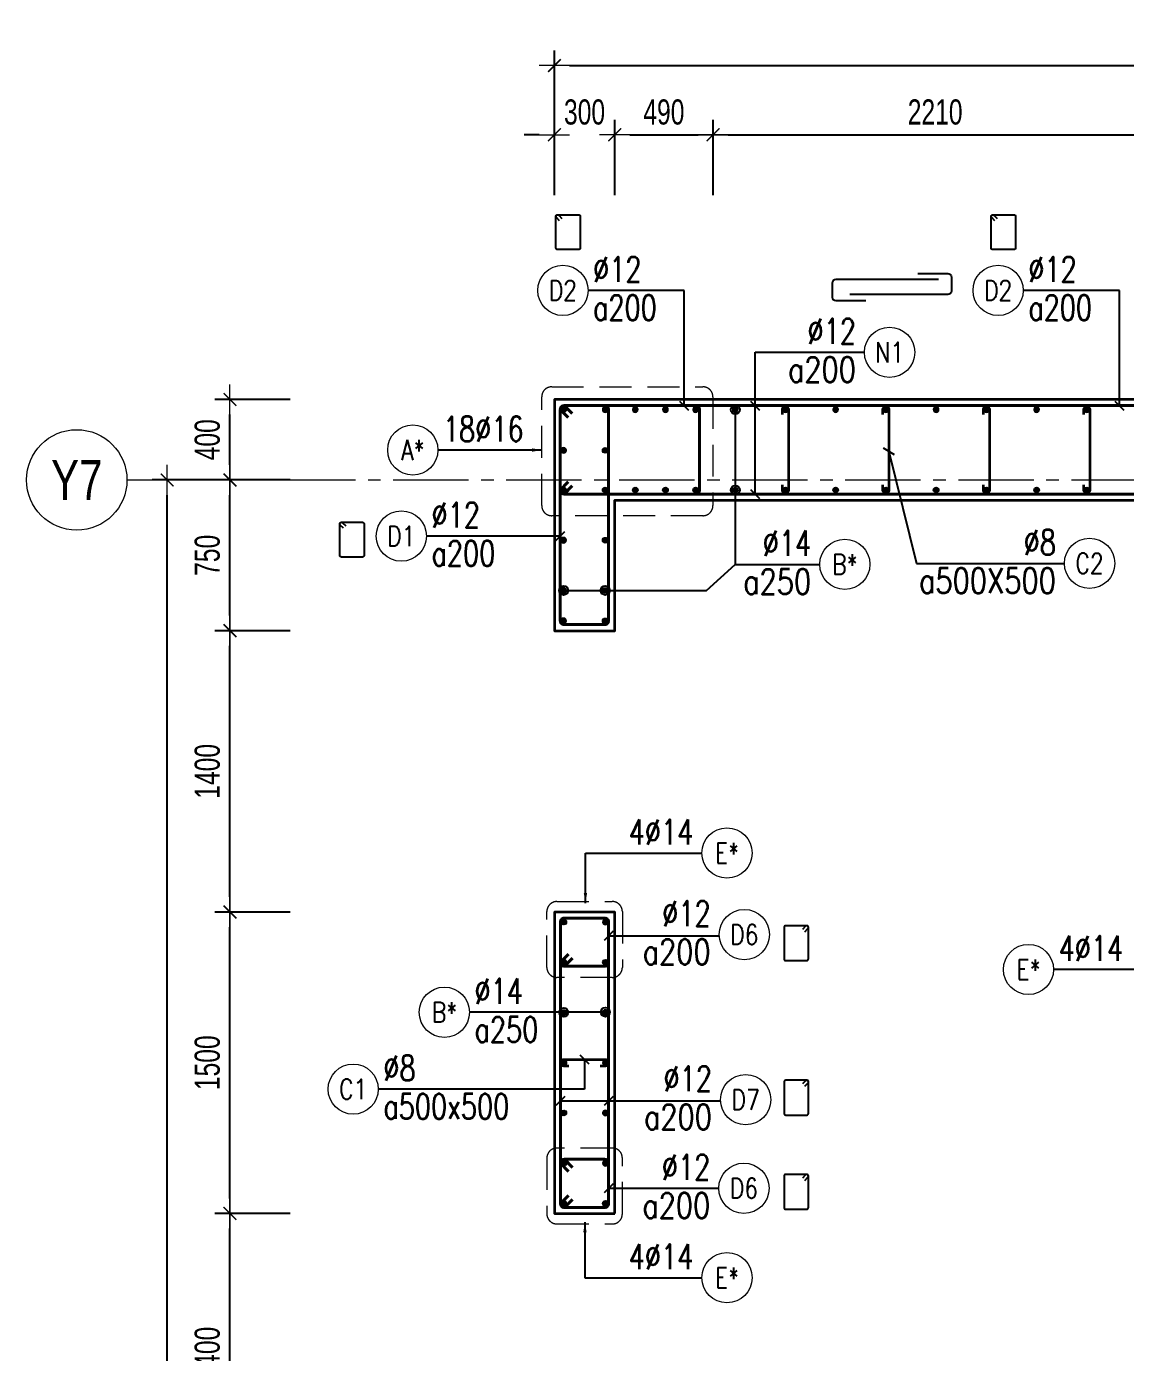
# Model space of a CAD drawing. Header units: millimetres. Extents: x 988833 to 1318015, y -9365 to 47591.
# Drawn here: x 1199969 to 1205439, y 8144 to 14742 of the extents above; entities that cross this region are included whole.
import ezdxf
from ezdxf.enums import TextEntityAlignment as Align

# ---------------------------------------------------------------- set-up
doc = ezdxf.new("R2010")
doc.units = ezdxf.units.MM
doc.header["$MEASUREMENT"] = 0
doc.linetypes.add('HIDDEN2', pattern=[4.7625, 3.175, -1.5875])
doc.linetypes.add('OF_Grid_1$0$CENTER2', pattern=[1.125, 0.75, -0.125, 0.125, -0.125])
doc.layers.get('0').update_dxf_attribs({"lineweight": 20})
doc.layers.get('Defpoints').update_dxf_attribs({"color": 151, "lineweight": 9})
for name, color, linetype, lineweight in [('KC-LEADER', 153, 'Continuous', 18), ('KC-THEP', 6, 'Continuous', 40), ('NDC_S_DIM', 1, 'Continuous', 15), ('NDC_S_HIDDEN', 8, 'HIDDEN2', 13), ('NDC_S_LEADER', 1, 'Continuous', 15), ('NDC_S_REBAR', 4, 'Continuous', 35), ('NDC_S_STIRRUP', 4, 'Continuous', 40), ('NDC_S_VN TEXT', 7, 'Continuous', 20), ('NDC_S_WALL', 6, 'Continuous', 35), ('OF_Grid_1$0$NDC_S_AXIS', 5, 'OF_Grid_1$0$CENTER2', 13), ('OF_Grid_1$0$NDC_S_SYMBOL', 1, 'Continuous', 15), ('OF_Grid_1$0$NDC_S_TEXT SYMBOL', 7, 'Continuous', 20)]:
    doc.layers.add(name, color=color, linetype=linetype, lineweight=lineweight)
doc.layers.add('Ligature', color=1, linetype='Continuous')
doc.styles.add('NDC_ARIAL', font='arial.ttf', dxfattribs={"width": 0.85})
doc.styles.add('NDC_DIM', font='', dxfattribs={"width": 0.75})
doc.styles.add('NDC_EN TXT', font='romans.shx', dxfattribs={"width": 0.8})
doc.styles.add('OF_Grid_1$0$NDC_ANNO', font='', dxfattribs={"width": 0.8})
doc.styles.get('NDC_DIM').set_extended_font_data('Dotum')
doc.styles.get('OF_Grid_1$0$NDC_ANNO').set_extended_font_data('Dotum')
doc.dimstyles.new('NDC_1-50', dxfattribs={"dimscale": 50, "dimtxt": 2.5, "dimasz": 1, "dimexe": 1.5, "dimexo": 0, "dimgap": 0.8, "dimtad": 1, "dimdec": 0, "dimdsep": 46, "dimtxsty": 'NDC_ARIAL', "dimblk": 'DIMMARK', "dimcen": 49999.938995, "dimdle": 1.5, "dimclrd": 1, "dimclre": 1, "dimclrt": 3, "dimadec": 0, "dimazin": 0, "dimtfac": 1, "dimtdec": 0, "dimtix": 1, "dimtmove": 2, "dimatfit": 3, "dimfxl": 1, "dimarcsym": 0})
doc.dimstyles.new('NDC_dim_30', dxfattribs={"dimscale": 30, "dimtxt": 2.5, "dimasz": 1.5, "dimexe": 1.5, "dimexo": 2.5, "dimgap": 1, "dimtad": 1, "dimdec": 0, "dimzin": 0, "dimdsep": 46, "dimtxsty": 'NDC_DIM', "dimblk": 'DIMMARK', "dimcen": 0.09, "dimdle": 1.2, "dimclrd": 1, "dimclre": 1, "dimclrt": 3, "dimadec": 0, "dimazin": 0, "dimtfac": 1, "dimtdec": 0, "dimtix": 1, "dimtofl": 0, "dimtmove": 0, "dimatfit": 3, "dimfxl": 6, "dimfxlon": 1, "dimtolj": 1, "dimtzin": 0, "dimarcsym": 0})
doc.dimstyles.new('NDC_dim_50', dxfattribs={"dimscale": 50, "dimtxt": 2.5, "dimasz": 1.5, "dimexe": 1.5, "dimexo": 2.5, "dimgap": 1, "dimtad": 1, "dimdec": 0, "dimzin": 0, "dimdsep": 46, "dimtxsty": 'NDC_DIM', "dimblk": 'DIMMARK', "dimcen": 0.09, "dimdle": 1.2, "dimclrd": 1, "dimclre": 1, "dimclrt": 3, "dimadec": 0, "dimazin": 0, "dimtfac": 1, "dimtdec": 0, "dimtix": 1, "dimtofl": 0, "dimtmove": 0, "dimatfit": 3, "dimfxl": 6, "dimfxlon": 1, "dimtolj": 1, "dimtzin": 0, "dimarcsym": 0})

# ---------------------------------------------------------------- blocks, each defined once
blk = doc.blocks.new('THEP')
at = {"layer": 'KC-LEADER', "color": 6}
blk.add_circle((0, 0), 14, dxfattribs=at)
at = {"layer": 'KC-THEP'}
for p, q in [((-14, 0), (14, 0)), ((9.9, 9.9), (-9.9, -9.9)), ((-9.9, 9.9), (9.9, -9.9)), ((0, 14), (0, -14))]:
    blk.add_line(p, q, dxfattribs=at)
blk = doc.blocks.new('DIMMARK')
at = {"layer": 'NDC_S_DIM', "color": 1}
blk.add_line((-1.5, 0), (1, 0), dxfattribs=at)
at = {"layer": 'NDC_S_DIM', "color": 2, "const_width": 0.1}
blk.add_lwpolyline([(-0.424, -0.424), (0.424, 0.424)], dxfattribs=at)
blk = doc.blocks.new('*U11')
blk.add_circle((-2.5, 0), 2.5)
at = {"layer": 'NDC_S_VN TEXT', "color": 3, "style": 'NDC_EN TXT', "width": 0.75}
for tag, p in [('DK1', (0.5, 0.85)), ('KC1', (0.5, -2.97))]:
    blk.add_attdef(tag, p, '', height=2.5, dxfattribs=at)
at = {"layer": 'NDC_S_VN TEXT', "color": 7, "style": 'NDC_EN TXT', "width": 0.8}
blk.add_attdef('SH2', text='', height=2, dxfattribs=at).set_placement((-2.5, 0), align=Align.MIDDLE)
blk = doc.blocks.new('*U13')
blk.add_circle((-2.5, 0), 2.5)
at = {"layer": 'NDC_S_VN TEXT', "color": 3, "style": 'NDC_EN TXT', "width": 0.75}
blk.add_attdef('DK1', (0.5, 0.85), '', height=2.5, dxfattribs=at)
at = {"layer": 'NDC_S_VN TEXT', "color": 7, "style": 'NDC_EN TXT', "width": 0.8}
blk.add_attdef('SH2', text='', height=2, dxfattribs=at).set_placement((-2.5, 0), align=Align.MIDDLE)
blk = doc.blocks.new('*U10')
blk.add_circle((2.5, 0), 2.5)
at = {"layer": 'NDC_S_VN TEXT', "color": 3, "style": 'NDC_EN TXT'}
for tag, width, p in [('DK2', 0.75, (-0.85, 0.85)), ('KC2', 0.8, (-0.85, -2.97))]:
    blk.add_attdef(tag, text='', height=2.5, dxfattribs=dict(at, width=width)).set_placement(p, align=Align.RIGHT)
at = {"layer": 'NDC_S_VN TEXT', "color": 7, "style": 'NDC_EN TXT', "width": 0.8}
blk.add_attdef('SH3', text='', height=2, dxfattribs=at).set_placement((2.5, 0), align=Align.MIDDLE)
blk = doc.blocks.new('*U9')
blk.add_circle((2.5, 0), 2.5)
at = {"layer": 'NDC_S_VN TEXT', "color": 3, "style": 'NDC_EN TXT', "width": 0.75}
blk.add_attdef('DK2', text='', height=2.5, dxfattribs=at).set_placement((-0.85, 0.85), align=Align.RIGHT)
at = {"layer": 'NDC_S_VN TEXT', "color": 7, "style": 'NDC_EN TXT', "width": 0.8}
blk.add_attdef('SH3', text='', height=2, dxfattribs=at).set_placement((2.5, 0), align=Align.MIDDLE)
blk = doc.blocks.new('*D1301')
at = {"layer": 'Defpoints', "color": 0, "ltscale": 200, "transparency": 16777216}
for p in [(1202896.5, 14203.4), (1202596.5, 12885.6), (1202896.5, 12385.6)]:
    blk.add_point(p, dxfattribs=at)
at = {"layer": 'NDC_S_DIM', "color": 1, "lineweight": -2, "ltscale": 200, "transparency": 16777216}
for p, q in [((1202596.5, 13903.4), (1202596.5, 14278.4)), ((1202896.5, 13903.4), (1202896.5, 14278.4)), ((1202521.5, 14203.4), (1202446.5, 14203.4)), ((1202971.5, 14203.4), (1203046.5, 14203.4))]:
    blk.add_line(p, q, dxfattribs=at)
at = {"layer": 'NDC_S_DIM', "color": 1, "lineweight": -2, "ltscale": 200, "transparency": 16777216, "xscale": 75, "yscale": 75, "zscale": 75}
blk.add_blockref('DIMMARK', (1202596.5, 14203.4), dxfattribs=at)
at = {"layer": 'NDC_S_DIM', "color": 1, "lineweight": -2, "ltscale": 200, "transparency": 16777216, "xscale": 75, "yscale": 75, "zscale": 75, "rotation": 180}
blk.add_blockref('DIMMARK', (1202896.5, 14203.4), dxfattribs=at)
at = {"layer": 'NDC_S_DIM', "color": 3, "ltscale": 200, "transparency": 16777216, "insert": (1202746.5, 14315.9), "char_height": 125, "attachment_point": 5, "style": 'NDC_DIM'}
blk.add_mtext('\\A1;300', dxfattribs=at)
blk = doc.blocks.new('*D1302')
at = {"layer": 'Defpoints', "color": 0, "ltscale": 200, "transparency": 16777216}
for p in [(1203386.3, 14203.4), (1202896.5, 12385.6), (1203386.3, 12199.5)]:
    blk.add_point(p, dxfattribs=at)
at = {"layer": 'NDC_S_DIM', "color": 1, "lineweight": -2, "ltscale": 200, "transparency": 16777216}
for p, q in [((1202896.5, 13903.4), (1202896.5, 14278.4)), ((1203386.3, 13903.4), (1203386.3, 14278.4)), ((1202971.5, 14203.4), (1203311.3, 14203.4))]:
    blk.add_line(p, q, dxfattribs=at)
at = {"layer": 'NDC_S_DIM', "color": 1, "lineweight": -2, "ltscale": 200, "transparency": 16777216, "xscale": 75, "yscale": 75, "zscale": 75, "rotation": 180}
blk.add_blockref('DIMMARK', (1202896.5, 14203.4), dxfattribs=at)
at = {"layer": 'NDC_S_DIM', "color": 1, "lineweight": -2, "ltscale": 200, "transparency": 16777216, "xscale": 75, "yscale": 75, "zscale": 75}
blk.add_blockref('DIMMARK', (1203386.3, 14203.4), dxfattribs=at)
at = {"layer": 'NDC_S_DIM', "color": 3, "ltscale": 200, "transparency": 16777216, "insert": (1203141.4, 14315.9), "char_height": 125, "attachment_point": 5, "style": 'NDC_DIM'}
blk.add_mtext('\\A1;490', dxfattribs=at)
blk = doc.blocks.new('*D1303')
at = {"layer": 'Defpoints', "color": 0, "ltscale": 200, "transparency": 16777216}
for p in [(1205596.5, 14203.4), (1205596.5, 12385.6), (1203386.3, 12199.5)]:
    blk.add_point(p, dxfattribs=at)
at = {"layer": 'NDC_S_DIM', "color": 1, "lineweight": -2, "ltscale": 200, "transparency": 16777216}
for p, q in [((1203386.3, 13903.4), (1203386.3, 14278.4)), ((1205596.5, 13903.4), (1205596.5, 14278.4)), ((1203461.3, 14203.4), (1205521.5, 14203.4))]:
    blk.add_line(p, q, dxfattribs=at)
at = {"layer": 'NDC_S_DIM', "color": 1, "lineweight": -2, "ltscale": 200, "transparency": 16777216, "xscale": 75, "yscale": 75, "zscale": 75, "rotation": 180}
blk.add_blockref('DIMMARK', (1203386.3, 14203.4), dxfattribs=at)
at = {"layer": 'NDC_S_DIM', "color": 1, "lineweight": -2, "ltscale": 200, "transparency": 16777216, "xscale": 75, "yscale": 75, "zscale": 75}
blk.add_blockref('DIMMARK', (1205596.5, 14203.4), dxfattribs=at)
at = {"layer": 'NDC_S_DIM', "color": 3, "ltscale": 200, "transparency": 16777216, "insert": (1204491.4, 14315.9), "char_height": 125, "attachment_point": 5, "style": 'NDC_DIM'}
blk.add_mtext('\\A1;2210', dxfattribs=at)
blk = doc.blocks.new('*D1313')
at = {"layer": 'Defpoints', "color": 0, "ltscale": 200, "transparency": 16777216}
for p in [(1209696.3, 14547.4), (1209696.3, 13839.7), (1202596.5, 13744.4)]:
    blk.add_point(p, dxfattribs=at)
at = {"layer": 'NDC_S_DIM', "color": 1, "lineweight": -2, "ltscale": 200, "transparency": 16777216}
for p, q in [((1202596.5, 14247.4), (1202596.5, 14622.4)), ((1209696.3, 14247.4), (1209696.3, 14622.4)), ((1202671.5, 14547.4), (1209621.3, 14547.4))]:
    blk.add_line(p, q, dxfattribs=at)
at = {"layer": 'NDC_S_DIM', "color": 1, "lineweight": -2, "ltscale": 200, "transparency": 16777216, "xscale": 75, "yscale": 75, "zscale": 75, "rotation": 180}
blk.add_blockref('DIMMARK', (1202596.5, 14547.4), dxfattribs=at)
at = {"layer": 'NDC_S_DIM', "color": 1, "lineweight": -2, "ltscale": 200, "transparency": 16777216, "xscale": 75, "yscale": 75, "zscale": 75}
blk.add_blockref('DIMMARK', (1209696.3, 14547.4), dxfattribs=at)
at = {"layer": 'NDC_S_DIM', "color": 3, "ltscale": 200, "transparency": 16777216, "insert": (1206146.4, 14659.9), "char_height": 125, "attachment_point": 5, "style": 'NDC_DIM'}
blk.add_mtext('\\A1;7100', dxfattribs=at)
blk = doc.blocks.new('*U55')
at = {"layer": 'OF_Grid_1$0$NDC_S_SYMBOL'}
blk.add_line((5, 0), (9, 0), dxfattribs=at)
blk.add_circle((0, 0), 5, dxfattribs=at)
at = {"layer": 'OF_Grid_1$0$NDC_S_TEXT SYMBOL', "color": 7, "style": 'OF_Grid_1$0$NDC_ANNO', "width": 0.8}
blk.add_attdef('GRID', text='', height=4, rotation=270, dxfattribs=at).set_placement((0, 0), align=Align.MIDDLE)
blk = doc.blocks.new('*D1314')
at = {"layer": 'Defpoints', "color": 0, "ltscale": 200, "transparency": 16777216}
for p in [(1200981.9, 12885.6), (1202596.5, 12885.6), (1202896.5, 12485.6)]:
    blk.add_point(p, dxfattribs=at)
at = {"layer": 'NDC_S_DIM', "color": 1, "lineweight": -2, "ltscale": 200, "transparency": 16777216}
for p, q in [((1201281.9, 12885.6), (1200906.9, 12885.6)), ((1200981.9, 12560.6), (1200981.9, 12810.6)), ((1201281.9, 12485.6), (1200906.9, 12485.6))]:
    blk.add_line(p, q, dxfattribs=at)
at = {"layer": 'NDC_S_DIM', "color": 1, "lineweight": -2, "ltscale": 200, "transparency": 16777216, "xscale": 75, "yscale": 75, "zscale": 75}
for p, rotation in [((1200981.9, 12885.6), 90), ((1200981.9, 12485.6), 270)]:
    blk.add_blockref('DIMMARK', p, dxfattribs=dict(at, rotation=rotation))
at = {"layer": 'NDC_S_DIM', "color": 3, "ltscale": 200, "transparency": 16777216, "insert": (1200869.3, 12685.6), "char_height": 125, "attachment_point": 5, "rotation": 90, "style": 'NDC_DIM'}
blk.add_mtext('\\A1;400', dxfattribs=at)
blk = doc.blocks.new('*D1316')
at = {"layer": 'Defpoints', "color": 0, "ltscale": 200, "transparency": 16777216}
for p in [(1200669.3, 12485.6), (1202710.4, 12485.6), (1202710.5, 885.9)]:
    blk.add_point(p, dxfattribs=at)
at = {"layer": 'NDC_S_DIM', "color": 1, "lineweight": -2, "ltscale": 200, "transparency": 16777216}
for p, q in [((1200969.3, 12485.6), (1200594.3, 12485.6)), ((1200669.3, 960.9), (1200669.3, 12410.6)), ((1200969.3, 885.9), (1200594.3, 885.9))]:
    blk.add_line(p, q, dxfattribs=at)
at = {"layer": 'NDC_S_DIM', "color": 1, "lineweight": -2, "ltscale": 200, "transparency": 16777216, "xscale": 75, "yscale": 75, "zscale": 75}
for p, rotation in [((1200669.3, 12485.6), 90), ((1200669.3, 885.9), 270)]:
    blk.add_blockref('DIMMARK', p, dxfattribs=dict(at, rotation=rotation))
at = {"layer": 'NDC_S_DIM', "color": 3, "ltscale": 200, "transparency": 16777216, "insert": (1200556.7, 6685.7), "char_height": 125, "attachment_point": 5, "rotation": 90, "style": 'NDC_DIM'}
blk.add_mtext('\\A1;11600', dxfattribs=at)
blk = doc.blocks.new('*D1339')
at = {"layer": 'Defpoints', "color": 0, "ltscale": 200, "transparency": 16777216}
for p in [(1200981.9, 8835.6), (1202746.5, 8835.6), (1202746.5, 7435.6)]:
    blk.add_point(p, dxfattribs=at)
at = {"layer": 'NDC_S_DIM', "color": 1, "lineweight": -2, "ltscale": 200, "transparency": 16777216}
for p, q in [((1201281.9, 8835.6), (1200906.9, 8835.6)), ((1200981.9, 7510.6), (1200981.9, 8760.6)), ((1201281.9, 7435.6), (1200906.9, 7435.6))]:
    blk.add_line(p, q, dxfattribs=at)
at = {"layer": 'NDC_S_DIM', "color": 1, "lineweight": -2, "ltscale": 200, "transparency": 16777216, "xscale": 75, "yscale": 75, "zscale": 75}
for p, rotation in [((1200981.9, 8835.6), 90), ((1200981.9, 7435.6), 270)]:
    blk.add_blockref('DIMMARK', p, dxfattribs=dict(at, rotation=rotation))
at = {"layer": 'NDC_S_DIM', "color": 3, "ltscale": 200, "transparency": 16777216, "insert": (1200869.3, 8135.6), "char_height": 125, "attachment_point": 5, "rotation": 90, "style": 'NDC_DIM'}
blk.add_mtext('\\A1;1400', dxfattribs=at)
blk = doc.blocks.new('*D1340')
at = {"layer": 'Defpoints', "color": 0, "ltscale": 200, "transparency": 16777216}
for p in [(1200981.9, 10335.6), (1202746.5, 10335.6), (1202746.5, 8835.6)]:
    blk.add_point(p, dxfattribs=at)
at = {"layer": 'NDC_S_DIM', "color": 1, "lineweight": -2, "ltscale": 200, "transparency": 16777216}
for p, q in [((1201281.9, 10335.6), (1200906.9, 10335.6)), ((1200981.9, 8910.6), (1200981.9, 10260.6)), ((1201281.9, 8835.6), (1200906.9, 8835.6))]:
    blk.add_line(p, q, dxfattribs=at)
at = {"layer": 'NDC_S_DIM', "color": 1, "lineweight": -2, "ltscale": 200, "transparency": 16777216, "xscale": 75, "yscale": 75, "zscale": 75}
for p, rotation in [((1200981.9, 10335.6), 90), ((1200981.9, 8835.6), 270)]:
    blk.add_blockref('DIMMARK', p, dxfattribs=dict(at, rotation=rotation))
at = {"layer": 'NDC_S_DIM', "color": 3, "ltscale": 200, "transparency": 16777216, "insert": (1200869.3, 9585.6), "char_height": 125, "attachment_point": 5, "rotation": 90, "style": 'NDC_DIM'}
blk.add_mtext('\\A1;1500', dxfattribs=at)
blk = doc.blocks.new('*D1341')
at = {"layer": 'Defpoints', "color": 0, "ltscale": 200, "transparency": 16777216}
for p in [(1200981.9, 11735.6), (1202746.5, 11735.6), (1202746.5, 10335.6)]:
    blk.add_point(p, dxfattribs=at)
at = {"layer": 'NDC_S_DIM', "color": 1, "lineweight": -2, "ltscale": 200, "transparency": 16777216}
for p, q in [((1201281.9, 11735.6), (1200906.9, 11735.6)), ((1200981.9, 10410.6), (1200981.9, 11660.6)), ((1201281.9, 10335.6), (1200906.9, 10335.6))]:
    blk.add_line(p, q, dxfattribs=at)
at = {"layer": 'NDC_S_DIM', "color": 1, "lineweight": -2, "ltscale": 200, "transparency": 16777216, "xscale": 75, "yscale": 75, "zscale": 75}
for p, rotation in [((1200981.9, 11735.6), 90), ((1200981.9, 10335.6), 270)]:
    blk.add_blockref('DIMMARK', p, dxfattribs=dict(at, rotation=rotation))
at = {"layer": 'NDC_S_DIM', "color": 3, "ltscale": 200, "transparency": 16777216, "insert": (1200869.3, 11035.6), "char_height": 125, "attachment_point": 5, "rotation": 90, "style": 'NDC_DIM'}
blk.add_mtext('\\A1;1400', dxfattribs=at)
blk = doc.blocks.new('*D1342')
at = {"layer": 'Defpoints', "color": 0, "ltscale": 200, "transparency": 16777216}
for p in [(1200981.9, 12485.6), (1202710.4, 12485.6), (1202746.5, 11735.6)]:
    blk.add_point(p, dxfattribs=at)
at = {"layer": 'NDC_S_DIM', "color": 1, "lineweight": -2, "ltscale": 200, "transparency": 16777216}
for p, q in [((1201281.9, 12485.6), (1200906.9, 12485.6)), ((1200981.9, 11810.6), (1200981.9, 12410.6)), ((1201281.9, 11735.6), (1200906.9, 11735.6))]:
    blk.add_line(p, q, dxfattribs=at)
at = {"layer": 'NDC_S_DIM', "color": 1, "lineweight": -2, "ltscale": 200, "transparency": 16777216, "xscale": 75, "yscale": 75, "zscale": 75}
for p, rotation in [((1200981.9, 12485.6), 90), ((1200981.9, 11735.6), 270)]:
    blk.add_blockref('DIMMARK', p, dxfattribs=dict(at, rotation=rotation))
at = {"layer": 'NDC_S_DIM', "color": 3, "ltscale": 200, "transparency": 16777216, "insert": (1200869.3, 12110.6), "char_height": 125, "attachment_point": 5, "rotation": 90, "style": 'NDC_DIM'}
blk.add_mtext('\\A1;750', dxfattribs=at)

msp = doc.modelspace()

# ---------------------------------------------------------------- linework, layer by layer
at = {"layer": 'Ligature'}
for points in [[(1202622.5, 13775.5), (1202606.5, 13791.4, -0.668179), (1202612.3, 13805.4), (1202716.9, 13805.4, -0.414214), (1202725.1, 13797.2), (1202725.1, 13640.1, -0.414214), (1202716.9, 13631.9), (1202612.3, 13631.9, -0.414214), (1202604.1, 13640.1), (1202604.1, 13797.2, -0.668179), (1202618.1, 13803), (1202634, 13787)], [(1204788.6, 13775.5), (1204772.7, 13791.4, -0.668179), (1204778.4, 13805.4), (1204883.1, 13805.4, -0.414214), (1204891.2, 13797.2), (1204891.2, 13640.1, -0.414214), (1204883.1, 13631.9), (1204778.4, 13631.9, -0.414214), (1204770.3, 13640.1), (1204770.3, 13797.2, -0.668179), (1204784.2, 13803), (1204800.2, 13787)], [(1201546.8, 12245.4), (1201530.9, 12261.4, -0.668179), (1201536.6, 12275.3), (1201641.3, 12275.3, -0.414214), (1201649.4, 12267.1), (1201649.4, 12110, -0.414214), (1201641.3, 12101.9), (1201536.6, 12101.9, -0.414214), (1201528.5, 12110), (1201528.5, 12267.1, -0.668179), (1201542.4, 12272.9), (1201558.4, 12257)], [(1203842.5, 10237.8), (1203858.5, 10253.8, 0.668179), (1203852.7, 10267.7), (1203748.1, 10267.7, 0.414214), (1203739.9, 10259.6), (1203739.9, 10102.4, 0.414214), (1203748.1, 10094.3), (1203852.7, 10094.3, 0.414214), (1203860.9, 10102.4), (1203860.9, 10259.6, 0.668179), (1203847, 10265.3), (1203831, 10249.4)], [(1203842.5, 9468.7), (1203858.5, 9484.6, 0.668179), (1203852.7, 9498.6), (1203748.1, 9498.6, 0.414214), (1203739.9, 9490.4), (1203739.9, 9333.3, 0.414214), (1203748.1, 9325.1), (1203852.7, 9325.1, 0.414214), (1203860.9, 9333.3), (1203860.9, 9490.4, 0.668179), (1203846.9, 9496.2), (1203831, 9480.2)], [(1203842.5, 9000.1), (1203858.5, 9016.1, 0.668179), (1203852.7, 9030), (1203748.1, 9030, 0.414214), (1203739.9, 9021.8), (1203739.9, 8864.7, 0.414214), (1203748.1, 8856.6), (1203852.7, 8856.6, 0.414214), (1203860.9, 8864.7), (1203860.9, 9021.8, 0.668179), (1203846.9, 9027.6), (1203831, 9011.6)]]:
    msp.add_lwpolyline(points, format="xyb", dxfattribs=at)
at = {"layer": 'Ligature', "elevation": 0}
for points in [[(1204508.3, 13482.5), (1203996.6, 13482.5, 0.414214), (1203979, 13464.9), (1203979, 13395.7, 0.414214), (1203996.6, 13378.1), (1204146.8, 13378.1)], [(1204404.7, 13512.5), (1204554.9, 13512.5, -0.414214), (1204572.5, 13494.9), (1204572.5, 13425.8, -0.414214), (1204554.9, 13408.2), (1204066.7, 13408.2)]]:
    msp.add_lwpolyline(points, format="xyb", dxfattribs=at)
at = {"layer": 'NDC_S_HIDDEN', "ltscale": 50}
for points in [[(1202583.3, 12949), (1203335.5, 12949, -0.414214), (1203385.5, 12899), (1203385.5, 12357.7, -0.414214), (1203335.5, 12307.7), (1202583.3, 12307.7, -0.414214), (1202533.3, 12357.7), (1202533.3, 12899, -0.414214)], [(1202608.9, 10387.7), (1202884.7, 10387.7, -0.414214), (1202934.7, 10337.7), (1202934.7, 10060.1, -0.414214), (1202884.7, 10010.1), (1202608.9, 10010.1, -0.414214), (1202558.9, 10060.1), (1202558.9, 10337.7, -0.414214)], [(1202608.9, 8783.5), (1202884.7, 8783.5, 0.414214), (1202934.7, 8833.5), (1202934.7, 9111.1, 0.414214), (1202884.7, 9161.1), (1202608.9, 9161.1, 0.414214), (1202558.9, 9111.1), (1202558.9, 8833.5, 0.414214)]]:
    msp.add_lwpolyline(points, format="xyb", close=True, dxfattribs=at)
at = {"layer": 'NDC_S_REBAR'}
for points in [[(1203731.3, 12810.6), (1203731.3, 12835.6, -1), (1203761.3, 12835.6), (1203761.3, 12435.6, -1), (1203731.3, 12435.6), (1203731.3, 12460.6)], [(1204231.3, 12810.6), (1204231.3, 12835.6, -1), (1204261.3, 12835.6), (1204261.3, 12435.6, -1), (1204231.3, 12435.6), (1204231.3, 12460.6)], [(1204731.3, 12810.6), (1204731.3, 12835.6, -1), (1204761.3, 12835.6), (1204761.3, 12435.6, -1), (1204731.3, 12435.6), (1204731.3, 12460.6)], [(1205231.3, 12810.6), (1205231.3, 12835.6, -1), (1205261.3, 12835.6), (1205261.3, 12435.6, -1), (1205231.3, 12435.6), (1205231.3, 12460.6)], [(1202825, 9570.6), (1202850, 9570.6, 1), (1202850, 9600.6), (1202643, 9600.6, 1), (1202643, 9570.6), (1202668, 9570.6)]]:
    msp.add_lwpolyline(points, format="xyb", dxfattribs=at)
at = {"layer": 'NDC_S_STIRRUP'}
for points in [[(1207403.4, 12455.6), (1207443.4, 12415.6, 0.414214), (1207463.4, 12435.6), (1207463.4, 12835.6, 0.414214), (1207443.4, 12855.6), (1202645.7, 12855.6, 0.414214), (1202625.7, 12835.6), (1202625.7, 12435.6, 0.414214), (1202645.7, 12415.6), (1207443.4, 12415.6, 0.414214), (1207463.4, 12435.6), (1207423.4, 12475.6)], [(1202685.7, 12455.6), (1202645.7, 12415.6, -0.414214), (1202625.7, 12435.6), (1202625.7, 12835.6, -0.414214), (1202645.7, 12855.6), (1203299.2, 12855.6, -0.414214), (1203319.2, 12835.6), (1203319.2, 12435.6, -0.414214), (1203299.2, 12415.6), (1202645.7, 12415.6, -0.414214), (1202625.7, 12435.6), (1202665.7, 12475.6)], [(1202665.7, 12795.6), (1202625.7, 12835.6, -0.414214), (1202645.7, 12855.6), (1202845.7, 12855.6, -0.414214), (1202865.7, 12835.6), (1202865.7, 11785.6, -0.414214), (1202845.7, 11765.6), (1202645.7, 11765.6, -0.414214), (1202625.7, 11785.6), (1202625.7, 12835.6, -0.414214), (1202645.7, 12855.6), (1202685.7, 12815.6)], [(1202666.5, 8925.6), (1202626.5, 8885.6, 0.414214), (1202646.5, 8865.6), (1202846.5, 8865.6, 0.414214), (1202866.5, 8885.6), (1202866.5, 10285.6, 0.414214), (1202846.5, 10305.6), (1202646.5, 10305.6, 0.414214), (1202626.5, 10285.6), (1202626.5, 8885.6, 0.414214), (1202646.5, 8865.6), (1202686.5, 8905.6)], [(1202666.5, 10126.1), (1202626.5, 10086.1, 0.414214), (1202646.5, 10066.1), (1202846.5, 10066.1, 0.414214), (1202866.5, 10086.1), (1202866.5, 10285.6, 0.414214), (1202846.5, 10305.6), (1202646.5, 10305.6, 0.414214), (1202626.5, 10285.6), (1202626.5, 10086.1, 0.414214), (1202646.5, 10066.1), (1202686.5, 10106.1)], [(1202666.5, 9045.1), (1202626.5, 9085.1, -0.414214), (1202646.5, 9105.1), (1202846.5, 9105.1, -0.414214), (1202866.5, 9085.1), (1202866.5, 8885.6, -0.414214), (1202846.5, 8865.6), (1202646.5, 8865.6, -0.414214), (1202626.5, 8885.6), (1202626.5, 9085.1, -0.414214), (1202646.5, 9105.1), (1202686.5, 9065.1)]]:
    msp.add_lwpolyline(points, format="xyb", dxfattribs=at)
at = {"layer": 'NDC_S_WALL', "ltscale": 200}
for points in [[(1208996.5, 3485.6), (1208996.5, 12885.6), (1208996.5, 12885.6), (1208596.5, 12885.6), (1208596.5, 12885.6), (1208596.5, 12385.6), (1208596.5, 12385.6), (1208696.5, 12385.6), (1208696.5, 10185.6), (1205896.5, 10185.6), (1205896.5, 12385.6), (1205896.5, 12385.6), (1207494.2, 12385.6), (1207494.2, 12385.6), (1207494.2, 12885.6), (1207494.2, 12885.6), (1202596.5, 12885.6), (1202596.5, 11735.6), (1202896.5, 11735.6), (1202896.5, 12385.6), (1205596.5, 12385.6), (1205596.5, 12385.6), (1205596.5, 985.6)], [(1202896.5, 8835.6), (1202896.5, 10335.6), (1202896.5, 10335.6), (1202596.5, 10335.6), (1202596.5, 8835.6), (1202896.5, 8835.6)]]:
    msp.add_lwpolyline(points, dxfattribs=at)
at = {"layer": 'OF_Grid_1$0$NDC_S_AXIS', "ltscale": 500}
msp.add_line((1200669.3, 12485.6), (1214497.1, 12485.6), dxfattribs=at)

# ---------------------------------------------------------------- block references
at = {"layer": 'KC-THEP'}
for p, rotation in [((1202642.2, 12835.6), 189.6685644363809), ((1202849.2, 12632.9), 9.66856443638095), ((1202849.2, 12435.6), 9.66856443638095), ((1202999.2, 12435.6), 9.66856443638095), ((1203149.2, 12435.6), 9.66856443638095), ((1203299.2, 12435.6), 9.66856443638095), ((1203496.3, 12435.6), 9.66856443638095), ((1203746.3, 12435.6), 9.66856443638095), ((1203996.3, 12435.6), 9.66856443638095), ((1204246.3, 12435.6), 9.66856443638095), ((1204496.3, 12435.6), 9.66856443638095), ((1204746.3, 12435.6), 9.66856443638095), ((1204996.3, 12435.6), 9.66856443638095), ((1205246.3, 12435.6), 9.66856443638095), ((1202849.2, 12185.6), 9.66856443638095), ((1202849.2, 11935.6), 9.66856443638095), ((1202849.2, 11784.3), 9.66856443638095), ((1202643, 10285.6), 189.6685644363809), ((1202850, 10085.6), 9.668564436380926), ((1202643, 9835.6), 189.6685644363809), ((1202643, 9585.6), 189.6685644363809), ((1202643, 9335.6), 189.6685644363809), ((1202643, 9085.6), 189.6685644363809), ((1202850, 8885.6), 9.668564436380946)]:
    msp.add_blockref('THEP', p, dxfattribs=dict(at, rotation=rotation))
at = {"layer": 'KC-THEP', "xscale": -1}
for p, rotation in [((1202849.2, 12835.6), 170.331435563619), ((1202999.2, 12835.6), 170.331435563619), ((1203149.2, 12835.6), 170.331435563619), ((1203299.2, 12835.6), 170.331435563619), ((1203496.3, 12835.6), 170.331435563619), ((1203746.3, 12835.6), 170.331435563619), ((1203996.3, 12835.6), 170.331435563619), ((1204246.3, 12835.6), 170.331435563619), ((1204496.3, 12835.6), 170.331435563619), ((1204746.3, 12835.6), 170.331435563619), ((1204996.3, 12835.6), 170.331435563619), ((1205246.3, 12835.6), 170.331435563619), ((1202642.2, 12632.9), 350.3314355636191), ((1202642.2, 12435.6), 350.3314355636191), ((1202642.2, 12185.6), 350.3314355636191), ((1202642.2, 11935.6), 350.3314355636191), ((1202642.2, 11784.3), 350.3314355636191), ((1202850, 10285.6), 170.331435563619), ((1202643, 10085.6), 350.3314355636191), ((1202850, 9835.6), 170.331435563619), ((1202850, 9585.6), 170.331435563619), ((1202850, 9335.6), 170.331435563619), ((1202850, 9085.6), 170.331435563619), ((1202643, 8885.6), 350.3314355636191)]:
    msp.add_blockref('THEP', p, dxfattribs=dict(at, rotation=rotation))
at = {"layer": 'NDC_S_VN TEXT', "xscale": 50, "yscale": 50, "zscale": 50}
for name, p, values in [('*U11', (1202763.8, 13428.8), {'SH2': 'D2', 'DK1': '%%C12', 'KC1': 'a200'}), ('*U11', (1204929.9, 13428.8), {'SH2': 'D2', 'DK1': '%%C12', 'KC1': 'a200'}), ('*U10', (1204139.7, 13120.9), {'SH3': 'N1', 'DK2': '%%C12', 'KC2': 'a200'}), ('*U13', (1202016.7, 12634.5), {'SH2': 'A*', 'DK1': '18%%C16'}), ('*U11', (1201959.8, 12206.4), {'SH2': 'D1', 'DK1': '%%C12', 'KC1': 'a200'}), ('*U10', (1203916.9, 12065.9), {'SH3': 'B*', 'DK2': '%%C14', 'KC2': 'a250'}), ('*U10', (1205135, 12070.6), {'SH3': 'C2', 'DK2': '%%c8', 'KC2': 'a500X500'}), ('*U9', (1203330.4, 10629.1), {'SH3': 'E*', 'DK2': '4%%C14'}), ('*U10', (1203416.7, 10223.5), {'SH3': 'D6', 'DK2': '%%c12', 'KC2': 'a200'}), ('*U13', (1205080.9, 10049.8), {'SH2': 'E*', 'DK1': '4%%C14'}), ('*U11', (1202174, 9836.8), {'SH2': 'B*', 'DK1': '%%C14', 'KC1': 'a250'}), ('*U11', (1201720.1, 9454.3), {'SH2': 'C1', 'DK1': '%%c8', 'KC1': 'a500x500'}), ('*U10', (1203423.2, 9401.8), {'SH3': 'D7', 'DK2': '%%c12', 'KC2': 'a200'}), ('*U10', (1203414.7, 8961.1), {'SH3': 'D6', 'DK2': '%%c12', 'KC2': 'a200'}), ('*U9', (1203330.4, 8516.1), {'SH3': 'E*', 'DK2': '4%%C14'})]:
    msp.add_blockref(name, p, dxfattribs=at).add_auto_attribs(values)
at = {"layer": 'OF_Grid_1$0$NDC_S_AXIS'}
ref = msp.add_blockref('*U55', (1200219.3, 12485.6), dxfattribs=dict(at, xscale=50, yscale=50, zscale=50))
ref.add_attrib('GRID', 'Y7', dxfattribs={"layer": 'OF_Grid_1$0$NDC_S_TEXT SYMBOL', "color": 7, "height": 200, "style": 'OF_Grid_1$0$NDC_ANNO', "width": 0.8}).set_placement((1200219.3, 12485.6), align=Align.MIDDLE)

# ---------------------------------------------------------------- dimensions: what is measured, and where the dimension line sits
at = {"layer": 'NDC_S_DIM', "ltscale": 200}
for base, p1, p2, picture, middle in [((1209696.3, 14547.4), (1202596.5, 13744.4), (1209696.3, 13839.7), '*D1313', (1206146.4, 14659.9)), ((1202896.5, 14203.4), (1202596.5, 12885.6), (1202896.5, 12385.6), '*D1301', (1202746.5, 14315.9)), ((1203386.3, 14203.4), (1202896.5, 12385.6), (1203386.3, 12199.5), '*D1302', (1203141.4, 14315.9)), ((1205596.5, 14203.4), (1203386.3, 12199.5), (1205596.5, 12385.6), '*D1303', (1204491.4, 14315.9))]:
    dim = msp.add_linear_dim(base=base, p1=p1, p2=p2, dimstyle='NDC_dim_50', override={"dimtmove": 1}, dxfattribs=at)
    dim.commit()
    dim.dimension.update_dxf_attribs({"geometry": picture, "text_midpoint": middle})
dim = msp.add_linear_dim(base=(1200981.9, 12885.6), p1=(1202896.5, 12485.6), p2=(1202596.5, 12885.6), angle=90, dimstyle='NDC_dim_50', override={"dimtmove": 1}, dxfattribs=at)
dim.commit()
dim.dimension.update_dxf_attribs({"geometry": '*D1314', "text_midpoint": (1200981.9, 12685.6), "dimtype": 160})
for base, p1, p2, picture, middle in [((1200669.3, 12485.6), (1202710.5, 885.9), (1202710.4, 12485.6), '*D1316', (1200556.7, 6685.7)), ((1200981.9, 12485.6), (1202746.5, 11735.6), (1202710.4, 12485.6), '*D1342', (1200869.3, 12110.6)), ((1200981.9, 11735.6), (1202746.5, 10335.6), (1202746.5, 11735.6), '*D1341', (1200869.3, 11035.6)), ((1200981.9, 10335.6), (1202746.5, 8835.6), (1202746.5, 10335.6), '*D1340', (1200869.3, 9585.6)), ((1200981.9, 8835.6), (1202746.5, 7435.6), (1202746.5, 8835.6), '*D1339', (1200869.3, 8135.6))]:
    dim = msp.add_linear_dim(base=base, p1=p1, p2=p2, angle=90, dimstyle='NDC_dim_50', override={"dimtmove": 1}, dxfattribs=at)
    dim.commit()
    dim.dimension.update_dxf_attribs({"geometry": picture, "text_midpoint": middle})

# ---------------------------------------------------------------- leaders
at = {"layer": 'NDC_S_LEADER'}
for points, dimstyle, override in [([(1203242.2, 12855.6), (1203242.2, 13428.8), (1202763.8, 13428.8)], 'NDC_dim_30', {"dimtad": 0, "dimldrblk": 'Oblique'}), ([(1205408.4, 12855.6), (1205408.4, 13428.8), (1204929.9, 13428.8)], 'NDC_dim_30', {"dimtad": 0, "dimldrblk": 'Oblique'}), ([(1203594.9, 12415.6), (1203594.9, 13120.7), (1204139.7, 13120.7)], 'NDC_dim_30', {"dimtad": 0, "dimldrblk": 'Oblique'}), ([(1203594.9, 12855.6), (1203594.9, 13120.7), (1204139.7, 13120.7)], 'NDC_dim_30', {"dimtad": 0, "dimldrblk": 'Oblique'}), ([(1203496.3, 12835.6), (1203496.3, 12065.7), (1203916.9, 12065.7)], 'NDC_dim_30', {"dimgap": 1, "dimtad": 0, "dimldrblk": 'Origin'}), ([(1204261.3, 12627.5), (1204398.9, 12070.6), (1205135, 12070.6)], 'NDC_dim_30', {"dimtad": 0, "dimldrblk": 'Oblique'}), ([(1203496.3, 12435.6), (1203496.3, 12065.7), (1203916.9, 12065.7)], 'NDC_dim_30', {"dimgap": 1, "dimtad": 0, "dimldrblk": 'Origin'}), ([(1202625.7, 12206.4), (1201957.7, 12206.4)], 'NDC_dim_30', {"dimtad": 0, "dimldrblk": 'Oblique'}), ([(1202642.2, 11935.6), (1203353.5, 11935.6), (1203496.3, 12065.7)], 'NDC_dim_30', {"dimtad": 0, "dimldrblk": 'Origin'}), ([(1202849.2, 11935.6), (1203353.5, 11935.6), (1203496.3, 12065.7)], 'NDC_dim_30', {"dimtad": 0, "dimldrblk": 'Origin'}), ([(1202751, 10380.3), (1202751, 10629.1), (1203332.6, 10629.1)], 'NDC_1-50', {"dimgap": 0.8, "dimtad": 0}), ([(1202866.5, 10217.2), (1203416.8, 10217.2)], 'NDC_dim_30', {"dimtad": 0, "dimldrblk": 'Oblique'}), ([(1202850.3, 9837.3), (1202174, 9836.8)], 'NDC_dim_30', {"dimtad": 0, "dimldrblk": 'Origin'}), ([(1202642.7, 9837.1), (1202174, 9836.8)], 'NDC_dim_30', {"dimtad": 0, "dimldrblk": 'Origin'}), ([(1202746.5, 9600.6), (1202746.5, 9454.6), (1201720.1, 9454.4)], 'NDC_dim_30', {"dimtad": 0, "dimldrblk": 'Oblique'}), ([(1202626.5, 9395.4), (1203423.3, 9395.4)], 'NDC_dim_30', {"dimtad": 0, "dimldrblk": 'Oblique'}), ([(1202866.5, 9395.4), (1203423.3, 9395.4)], 'NDC_dim_30', {"dimtad": 0, "dimldrblk": 'Oblique'}), ([(1202866.5, 8961.1), (1203416.8, 8961.1)], 'NDC_dim_30', {"dimtad": 0, "dimldrblk": 'Oblique'}), ([(1202748.6, 8792.1), (1202748.6, 8516.1), (1203330.2, 8516.1)], 'NDC_1-50', {"dimgap": 0.8, "dimtad": 0})]:
    msp.add_leader(points, dimstyle=dimstyle, override=override, dxfattribs=at)
for points in [[(1202535.5, 12634.5), (1202016.7, 12634.5)], [(1205549.4, 10049.8), (1205080.9, 10049.8)]]:
    msp.add_leader(points, dimstyle='NDC_1-50', dxfattribs=at)

doc.saveas('drawing.dxf')
